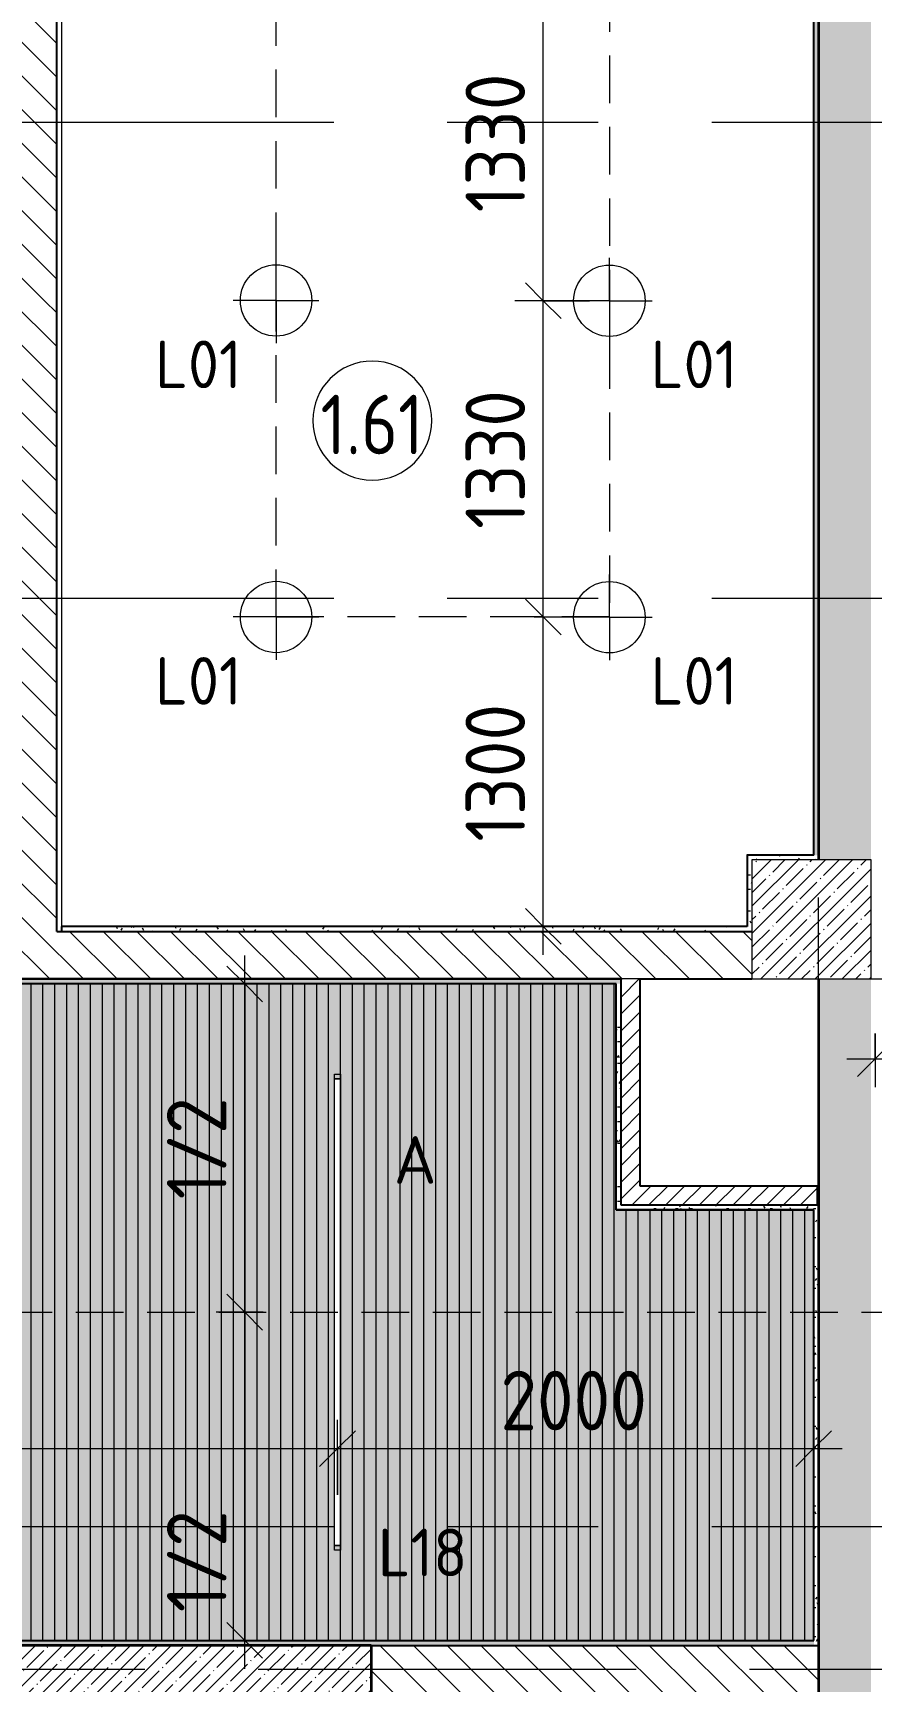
# Model space of a CAD drawing. Header units: millimetres. Extents: x 81425 to 274970, y -8553 to 29000.
# Drawn here: x 117910 to 121430, y 10450 to 17375 of the extents above; entities that cross this region are included whole.
import ezdxf

# ---------------------------------------------------------------- set-up
doc = ezdxf.new("R2010")
doc.units = ezdxf.units.MM
doc.linetypes.add('ADSK_Штрих_ш2 п1', pattern=[300, 200, -100])
doc.linetypes.add('Осевая', pattern=[3175, 635, -476.25, 1587.5, -476.25])
for name, color, linetype, lineweight in [('A-ANNO-DIMS', 7, 'Continuous', 9), ('A-ANNO-DIMS-100', 7, 'Continuous', 9), ('A-ANNO-NOTE', 7, 'Continuous', 9), ('A-AREA-IDEN', 7, 'Continuous', 9), ('A-CLNG-PATT', 7, 'Continuous', 9), ('A-DETL-2', 7, 'ADSK_Штрих_ш2 п1', 9), ('A-WALL', 7, 'Continuous', 9), ('E-LITE-EQPM-IDEN', 7, 'Continuous', 9), ('I-WALL', 7, 'Continuous', 9), ('S-COLS', 7, 'Continuous', 9), ('Оси-2', 7, 'Осевая', 9)]:
    doc.layers.add(name, color=color, linetype=linetype, lineweight=lineweight)
doc.layers.add('A-CLNG-PATT-1', color=7, linetype='Continuous', lineweight=9, transparency=1)
for name, color, linetype, lineweight, true_color in [('A-WALL-1', 7, 'Continuous', 35, 0x3c3c3c), ('A-WALL-2', 7, 'Continuous', 25, 0x3c3c3c), ('A-WALL-FNSH-2', 7, 'Continuous', 13, 0x3c3c3c), ('E-LITE-EQPM-1', 1, 'Continuous', 9, 0xff0000), ('G-ANNO-TEXT-1', 1, 'Continuous', 9, 0xff0000)]:
    doc.layers.add(name, color=color, linetype=linetype, lineweight=lineweight, true_color=true_color)
doc.styles.add('GOST Common', font='GOST_Common.ttf', dxfattribs={"height": 200})
doc.styles.add('GOST Common_1', font='GOST_Common.ttf', dxfattribs={"width": 0.9, "height": 250})
doc.styles.add('ISOCPEUR', font='isocpeur.ttf', dxfattribs={"width": 0.9, "height": 250})
doc.styles.add('ISOCPEUR_1', font='isocpeur.ttf', dxfattribs={"height": 200})
doc.styles.add('ISOCPEUR_2', font='isocpeur.ttf', dxfattribs={"width": 0.9, "height": 200})
doc.dimstyles.new('ISO-2_0_0_9К_Средний_округл2', dxfattribs={"dimscale": 304.8, "dimtxt": 199.196235, "dimasz": 0.492126, "dimexe": 0.393701, "dimexo": 0, "dimgap": 0, "dimtad": 1, "dimdec": 0, "dimrnd": 10, "dimzin": 0, "dimdsep": 46, "dimtxsty": 'ISOCPEUR_2', "dimblk1": 'OBLIQUE', "dimblk2": 'OBLIQUE', "dimsah": 1, "dimcen": 0.09, "dimdle": 0.393701, "dimazin": 0, "dimtfac": 1, "dimtdec": 4, "dimtix": 1, "dimtmove": 0, "dimatfit": 3, "dimfxl": 1, "dimtvp": 1, "dimtolj": 1, "dimtzin": 0, "dimarcsym": 2})
doc.dimstyles.new('ISO-2_5_0_9К_БОЛЬШОЙ_1', dxfattribs={"dimscale": 304.8, "dimtxt": 248.995294, "dimasz": 0.492126, "dimexe": 0.393701, "dimexo": 0.984252, "dimgap": 0, "dimtad": 1, "dimdec": 0, "dimrnd": 10, "dimzin": 0, "dimdsep": 46, "dimtxsty": 'ISOCPEUR', "dimblk1": 'OBLIQUE', "dimblk2": 'OBLIQUE', "dimsah": 1, "dimcen": 0.09, "dimdle": 0.393701, "dimazin": 0, "dimtfac": 1, "dimtdec": 4, "dimtix": 1, "dimtmove": 0, "dimatfit": 3, "dimfxl": 1, "dimtvp": 1, "dimtolj": 1, "dimtzin": 0, "dimarcsym": 2})
doc.dimstyles.new('ISO-2_5_0_9К_БОЛЬШОЙ_2', dxfattribs={"dimscale": 304.8, "dimtxt": 248.995294, "dimasz": 0.492126, "dimexe": 0.393701, "dimexo": 0.984252, "dimgap": 0, "dimtad": 1, "dimdec": 0, "dimrnd": 10, "dimzin": 0, "dimdsep": 46, "dimtxsty": 'ISOCPEUR', "dimblk1": 'OBLIQUE', "dimblk2": 'OBLIQUE', "dimsah": 1, "dimcen": 0.09, "dimdle": 0.393701, "dimazin": 0, "dimtfac": 1, "dimtdec": 4, "dimtix": 1, "dimtmove": 2, "dimatfit": 3, "dimfxl": 1, "dimtvp": 1, "dimtolj": 1, "dimtzin": 0, "dimarcsym": 2})
pattern_1 = [(45, (0, 0), (-57.024626, 57.024626), []), (45, (57.025, 0), (-57.024626, 57.024626), [100.806, -20.161, 3.353, -16.808])]
pattern_2 = [(135, (0, 0), (-70.71068, -70.71068), [])]
pattern_3 = [(45, (0, 0), (-35.35534, 35.35534), [])]
pattern_4 = [(0, (0, 0), (121.92, 30.48), [10.058, -81.382, 10.058, -81.382, -487.68]), (0, (0, 0), (121.92, 30.48), [-182.88, 10.058, -172.822, 10.058, -81.382, -213.36]), (0, (0, 0), (121.92, 30.48), [-457.2, 10.058, -50.902, 10.058, -142.342]), (120, (45.72, 15.24), (-87.356454, 90.345817), [10.058, -81.382, 10.058, -81.382, -487.68]), (120, (45.72, 15.24), (-87.356454, 90.345817), [-182.88, 10.058, -172.822, 10.058, -81.382, -213.36]), (120, (45.72, 15.24), (-87.356454, 90.345817), [-457.2, 10.058, -50.902, 10.058, -142.342]), (240, (60.96, 76.2), (-34.563546, -120.825817), [10.058, -81.382, 10.058, -81.382, -487.68]), (240, (60.96, 76.2), (-34.563546, -120.825817), [-182.88, 10.058, -172.822, 10.058, -81.382, -213.36]), (240, (60.96, 76.2), (-34.563546, -120.825817), [-457.2, 10.058, -50.902, 10.058, -142.342])]

# ---------------------------------------------------------------- blocks, each defined once
blk = doc.blocks.new('BSC_Колонна _Прямоугольная - 500х500-22291386-План расстановки осветительного оборудования 1 этажа в осях 23-33')
at = {"layer": 'S-COLS'}
h = blk.add_hatch(dxfattribs=at)
h.set_pattern_fill('FP_23', color=256, style=0, pattern_type=2)
h.set_pattern_definition([(45, (-121180, -13650), (-57.024626, 57.024626), []), (45, (-121122.975, -13650), (-57.024626, 57.024626), [100.806, -20.161, 3.353, -16.808])])
h.paths.add_polyline_path([(-250, -250), (250, -250), (250, 250), (-250, 250)])
for p, q in [((250, 250), (-250, 250)), ((-250, 250), (-250, -250)), ((250, -250), (250, 250)), ((-250, -250), (250, -250))]:
    blk.add_line(p, q, dxfattribs=at)
blk = doc.blocks.new('Downlight - Strip - 2000 мм-27655400-План расстановки осветительного оборудования 1 этажа в осях 23-33')
at = {"layer": 'E-LITE-EQPM-1'}
for p, q in [((-1000, -231.3), (-1000, -205.9)), ((-1000, -205.9), (-980.9, -205.9)), ((-980.9, -231.3), (-980.9, -205.9)), ((-980.9, -205.9), (981, -205.9)), ((-980.9, -205.9), (-980.9, -231.3)), ((-980.9, -231.3), (-980.9, -205.9)), ((-980.9, -205.9), (981, -205.9)), ((981, -205.9), (981, -231.3)), ((981, -231.3), (981, -205.9)), ((981, -205.9), (1000, -205.9)), ((981, -205.9), (981, -231.3)), ((1000, -205.9), (1000, -231.3)), ((-980.9, -231.3), (-1000, -231.3)), ((981, -231.3), (-980.9, -231.3)), ((981, -231.3), (-980.9, -231.3)), ((1000, -231.3), (981, -231.3))]:
    blk.add_line(p, q, dxfattribs=at)
blk = doc.blocks.new('DIMBLOCK63-План расстановки осветительного оборудования 1 этажа в осях 23-33')
at = {"layer": 'A-ANNO-DIMS-100', "lineweight": 20}
for p, q in [((120053.4, 14921), (119978.4, 14996)), ((120053.4, 14921), (120128.4, 14846)), ((120053.4, 13621), (119978.4, 13696)), ((120053.4, 13621), (120128.4, 13546))]:
    blk.add_line(p, q, dxfattribs=at)
at = {"layer": 'A-ANNO-DIMS-100'}
for p, q in [((120015.6, 14921), (120173.4, 14921)), ((120053.4, 14921), (120015.6, 14921)), ((120053.4, 13501), (120053.4, 14921)), ((120247.3, 13621), (119933.4, 13621)), ((120053.4, 13621), (120247.3, 13621))]:
    blk.add_line(p, q, dxfattribs=at)
at = {"layer": 'A-ANNO-DIMS-100', "color": 0, "insert": (119726.8, 13976.5), "char_height": 250, "width": 706.764, "attachment_point": 1, "rotation": 90, "line_spacing_factor": 1.149209, "style": 'ISOCPEUR'}
blk.add_mtext('1300', dxfattribs=at)
blk = doc.blocks.new('_Oblique')
at = {"color": 0, "linetype": 'ByBlock', "lineweight": -2}
blk.add_line((-0.5, -0.5), (0.5, 0.5), dxfattribs=at)
blk = doc.blocks.new('DIMBLOCK64-План расстановки осветительного оборудования 1 этажа в осях 23-33')
at = {"layer": 'A-ANNO-DIMS-100', "lineweight": 20}
for p, q in [((120053.4, 16250), (119978.4, 16325)), ((120053.4, 16250), (120128.4, 16175)), ((120053.4, 14921), (119978.4, 14996)), ((120053.4, 14921), (120128.4, 14846))]:
    blk.add_line(p, q, dxfattribs=at)
at = {"layer": 'A-ANNO-DIMS-100'}
for p, q in [((120247.3, 16250), (119933.4, 16250)), ((120053.4, 14921), (120053.4, 16250)), ((120053.4, 16250), (120247.3, 16250)), ((120015.6, 14921), (120173.4, 14921)), ((120053.4, 14921), (120015.6, 14921))]:
    blk.add_line(p, q, dxfattribs=at)
at = {"layer": 'A-ANNO-DIMS-100', "color": 0, "insert": (119726.8, 15291), "char_height": 250, "width": 706.764, "attachment_point": 1, "rotation": 90, "line_spacing_factor": 1.149209, "style": 'ISOCPEUR'}
blk.add_mtext('1330', dxfattribs=at)
blk = doc.blocks.new('DIMBLOCK65-План расстановки осветительного оборудования 1 этажа в осях 23-33')
at = {"layer": 'A-ANNO-DIMS-100'}
for p, q in [((120053.4, 16250), (120053.4, 17701)), ((120030.5, 17581), (120173.4, 17581)), ((120053.4, 17581), (120030.5, 17581)), ((120247.3, 16250), (119933.4, 16250)), ((120053.4, 16250), (120247.3, 16250))]:
    blk.add_line(p, q, dxfattribs=at)
at = {"layer": 'A-ANNO-DIMS-100', "lineweight": 20}
for p, q in [((120053.4, 17581), (119978.4, 17656)), ((120053.4, 17581), (120128.4, 17506)), ((120053.4, 16250), (119978.4, 16325)), ((120053.4, 16250), (120128.4, 16175))]:
    blk.add_line(p, q, dxfattribs=at)
at = {"layer": 'A-ANNO-DIMS-100', "color": 0, "insert": (119726.8, 16621), "char_height": 250, "width": 706.764, "attachment_point": 1, "rotation": 90, "line_spacing_factor": 1.149209, "style": 'ISOCPEUR'}
blk.add_mtext('1330', dxfattribs=at)
blk = doc.blocks.new('Марка_Помещения - Номер-25198446-План расстановки осветительного оборудования 1 этажа в осях 23-33')
at = {"layer": 'A-AREA-IDEN'}
for start, end in [(360, 180), (180, 360)]:
    blk.add_arc((0, 0), 2.5, start, end, dxfattribs=at)
blk = doc.blocks.new('DIMBLOCK143-План расстановки осветительного оборудования 1 этажа в осях 23-33')
at = {"layer": 'A-ANNO-DIMS-100', "lineweight": 20}
for p, q in [((118799.3, 12000), (118724.3, 12075)), ((118799.3, 12000), (118874.3, 11925)), ((118799.3, 10621), (118724.3, 10696)), ((118799.3, 10621), (118874.3, 10546))]:
    blk.add_line(p, q, dxfattribs=at)
at = {"layer": 'A-ANNO-DIMS-100'}
for p, q in [((118876.3, 12000), (118679.3, 12000)), ((118799.3, 10501), (118799.3, 12000)), ((118799.3, 12000), (118876.3, 12000)), ((118993.2, 10621), (118679.3, 10621)), ((118799.3, 10621), (118993.2, 10621))]:
    blk.add_line(p, q, dxfattribs=at)
at = {"layer": 'A-ANNO-DIMS-100', "color": 0, "insert": (118472.7, 10739), "char_height": 250, "width": 517.144, "attachment_point": 1, "rotation": 90, "line_spacing_factor": 1.149209, "style": 'ISOCPEUR'}
blk.add_mtext('1/2', dxfattribs=at)
blk = doc.blocks.new('DIMBLOCK144-План расстановки осветительного оборудования 1 этажа в осях 23-33')
at = {"layer": 'A-ANNO-DIMS-100', "lineweight": 20}
for p, q in [((118799.3, 13379), (118724.3, 13454)), ((118799.3, 13379), (118874.3, 13304)), ((118799.3, 12000), (118724.3, 12075)), ((118799.3, 12000), (118874.3, 11925))]:
    blk.add_line(p, q, dxfattribs=at)
at = {"layer": 'A-ANNO-DIMS-100'}
for p, q in [((118799.3, 12000), (118799.3, 13499)), ((118993.2, 13379), (118679.3, 13379)), ((118799.3, 13379), (118993.2, 13379)), ((118876.3, 12000), (118679.3, 12000)), ((118799.3, 12000), (118876.3, 12000))]:
    blk.add_line(p, q, dxfattribs=at)
at = {"layer": 'A-ANNO-DIMS-100', "color": 0, "insert": (118472.7, 12474), "char_height": 250, "width": 517.144, "attachment_point": 1, "rotation": 90, "line_spacing_factor": 1.149209, "style": 'ISOCPEUR'}
blk.add_mtext('1/2', dxfattribs=at)
blk = doc.blocks.new('DIMBLOCK150-План расстановки осветительного оборудования 1 этажа в осях 23-33')
at = {"layer": 'A-ANNO-DIMS-100'}
for p, q in [((115689, 11232.9), (115689, 11546.9)), ((119189, 11232.9), (119189, 11546.9)), ((115689, 11426.9), (119189, 11426.9)), ((115689, 11426.9), (115689, 11232.9)), ((119189, 11426.9), (119189, 11232.9))]:
    blk.add_line(p, q, dxfattribs=at)
at = {"layer": 'A-ANNO-DIMS-100', "lineweight": 20}
for p, q in [((115689, 11426.9), (115764, 11501.9)), ((119189, 11426.9), (119264, 11501.9)), ((115689, 11426.9), (115614, 11351.9)), ((119189, 11426.9), (119114, 11351.9))]:
    blk.add_line(p, q, dxfattribs=at)
at = {"layer": 'A-ANNO-DIMS-100', "color": 0, "insert": (117123, 11753.5), "char_height": 250, "width": 758.478, "attachment_point": 1, "line_spacing_factor": 1.149209, "style": 'ISOCPEUR'}
blk.add_mtext('3500', dxfattribs=at)
blk = doc.blocks.new('DIMBLOCK151-План расстановки осветительного оборудования 1 этажа в осях 23-33')
at = {"layer": 'A-ANNO-DIMS-100'}
for p, q in [((119189, 11232.9), (119189, 11546.9)), ((121189, 11232.9), (121189, 11546.9)), ((119189, 11426.9), (121309, 11426.9)), ((119189, 11426.9), (119189, 11232.9)), ((121189, 11426.9), (121189, 11232.9))]:
    blk.add_line(p, q, dxfattribs=at)
at = {"layer": 'A-ANNO-DIMS-100', "lineweight": 20}
for p, q in [((119189, 11426.9), (119264, 11501.9)), ((121189, 11426.9), (121264, 11501.9)), ((119189, 11426.9), (119114, 11351.9)), ((121189, 11426.9), (121114, 11351.9))]:
    blk.add_line(p, q, dxfattribs=at)
at = {"layer": 'A-ANNO-DIMS-100', "color": 0, "insert": (119873, 11753.5), "char_height": 250, "width": 758.478, "attachment_point": 1, "line_spacing_factor": 1.149209, "style": 'ISOCPEUR'}
blk.add_mtext('2000', dxfattribs=at)
blk = doc.blocks.new('DIMBLOCK155-План расстановки осветительного оборудования 1 этажа в осях 23-33')
at = {"layer": 'A-ANNO-DIMS-100'}
for p, q in [((121448, 13170.9), (121448, 12944.8)), ((121448, 13064.8), (121448, 13170.9)), ((122198, 13170.9), (122198, 12944.8)), ((122198, 13064.8), (122198, 13170.9)), ((121328, 13064.8), (122198, 13064.8))]:
    blk.add_line(p, q, dxfattribs=at)
at = {"layer": 'A-ANNO-DIMS-100', "lineweight": 20}
for p, q in [((121448, 13064.8), (121523, 13139.8)), ((122198, 13064.8), (122273, 13139.8)), ((121448, 13064.8), (121373, 12989.8)), ((122198, 13064.8), (122123, 12989.8))]:
    blk.add_line(p, q, dxfattribs=at)
at = {"layer": 'A-ANNO-DIMS-100', "color": 0, "insert": (121633.4, 13326.1), "char_height": 200, "width": 455.087, "attachment_point": 1, "line_spacing_factor": 1.149209, "style": 'ISOCPEUR_2'}
blk.add_mtext('750', dxfattribs=at)

msp = doc.modelspace()

# ---------------------------------------------------------------- hatches: boundary and pattern name
at = {"layer": 'A-CLNG-PATT'}
h = msp.add_hatch(dxfattribs=at)
h.set_pattern_fill('FP_62', color=256, style=0, pattern_type=2)
h.set_pattern_definition([(270, (98801.686, 2746.686), (50, 3e-15), [])])
h.paths.add_polyline_path([(108676.3, 10620), (121190, 10621), (121189, 12430), (120360, 12430), (120359, 13380), (98720, 13380), (98720, 11340), (100829, 11340), (100830, 10620), (108467.7, 10620)])
h.paths.add_polyline_path([(119201.7, 11019.1), (119176.3, 11019.1), (119176.3, 12981), (119201.7, 12981), (119201.7, 12322.7)])
h.paths.add_polyline_path([(115701.7, 11019.1), (115676.3, 11019.1), (115676.3, 12981), (115701.7, 12981), (115701.7, 11998.3)])
h.paths.add_polyline_path([(112176.3, 11019.1), (112176.3, 12981), (112201.7, 12981), (112201.7, 11019.1)])
h.paths.add_polyline_path([(108676.3, 11019.1), (108676.3, 12981), (108701.7, 12981), (108701.7, 11019.1)])
h.paths.add_polyline_path([(105176.3, 11019.1), (105176.3, 12981), (105201.7, 12981), (105201.7, 11019.1)])
h.paths.add_polyline_path([(101676.3, 11019.1), (101676.3, 12981), (101701.7, 12981), (101701.7, 11019.1)])
at = {"layer": 'A-CLNG-PATT-1'}
h = msp.add_hatch(color=256, dxfattribs=at)
h.paths.add_polyline_path([(112462, 10620), (121190, 10621), (121189, 12430), (120360, 12430), (120359, 13380), (98720, 13380), (98720, 11340), (100829, 11340), (100830, 10620), (112201.7, 10620)])
h.paths.add_polyline_path([(119201.7, 11019.1), (119176.3, 11019.1), (119176.3, 12981), (119201.7, 12981), (119201.7, 11340)])
h.paths.add_polyline_path([(115701.7, 11019.1), (115676.3, 11019.1), (115676.3, 12981), (115701.7, 12981), (115701.7, 11340)])
h.paths.add_polyline_path([(112201.7, 11019.1), (112176.3, 11019.1), (112176.3, 12981), (112201.7, 12981), (112201.7, 11181.3)])
h.paths.add_polyline_path([(108676.3, 11019.1), (108676.3, 12981), (108701.7, 12981), (108701.7, 11019.1)])
h.paths.add_polyline_path([(105176.3, 11019.1), (105176.3, 12981), (105201.7, 12981), (105201.7, 11019.1)])
h.paths.add_polyline_path([(101676.3, 11019.1), (101676.3, 12981), (101701.7, 12981), (101701.7, 11019.1)])
at = {"layer": 'I-WALL'}
h = msp.add_hatch(dxfattribs=at)
h.set_pattern_fill('FP_3', color=256, style=0, pattern_type=2)
h.set_pattern_definition(pattern_2)
h.paths.add_polyline_path([(117810, 16450), (118010, 16450), (118010, 19100), (117810, 19100), (117810, 16520)])
h = msp.add_hatch(dxfattribs=at)
h.set_pattern_fill('FP_38', color=256, style=0, pattern_type=2)
h.set_pattern_definition(pattern_4)
h.paths.add_polyline_path([(121190, 13920), (121210, 13920), (121210, 18600), (121190, 18600), (121190, 13933)])
h = msp.add_hatch(dxfattribs=at)
h.set_pattern_fill('FP_1', color=256, style=0, pattern_type=2)
h.set_pattern_definition(pattern_1)
h.paths.add_polyline_path([(121430, 10380), (121430, 13400), (121210, 13400), (121210, 10380)])
h.paths.add_polyline_path([(121222, 13900), (121430, 13900), (121430, 18600), (121210, 18600), (121210, 13900)])
h = msp.add_hatch(dxfattribs=at)
h.set_pattern_fill('FP_3', color=256, style=0, pattern_type=2)
h.set_pattern_definition(pattern_2)
h.paths.add_polyline_path([(118010, 16250), (118010, 16450), (115600.4, 16450), (115600.4, 16250), (117810, 16250)])
h = msp.add_hatch(dxfattribs=at)
h.set_pattern_fill('FP_3', color=256, style=0, pattern_type=2)
h.set_pattern_definition(pattern_2)
h.paths.add_polyline_path([(118010, 13600), (118010, 16250), (117810, 16250), (117810, 13600)])
h = msp.add_hatch(dxfattribs=at)
h.set_pattern_fill('FP_38', color=256, style=0, pattern_type=2)
h.set_pattern_definition(pattern_4)
h.paths.add_polyline_path([(120930, 13620), (120930, 13920), (120910, 13920), (120910, 13620)])
h = msp.add_hatch(dxfattribs=at)
h.set_pattern_fill('FP_38', color=256, style=0, pattern_type=2)
h.set_pattern_definition(pattern_4)
h.paths.add_polyline_path([(120930, 13900), (121210, 13900), (121210, 13920), (120930, 13920)])
h = msp.add_hatch(dxfattribs=at)
h.set_pattern_fill('FP_3', color=256, style=0, pattern_type=2)
h.set_pattern_definition(pattern_2)
h.paths.add_polyline_path([(120930, 13400), (120930, 13600), (116100, 13600), (116100, 13400), (120460, 13400)])
h = msp.add_hatch(dxfattribs=at)
h.set_pattern_fill('FP_38', color=256, style=0, pattern_type=2)
h.set_pattern_definition(pattern_4)
h.paths.add_polyline_path([(120930, 13600), (120930, 13620), (118030, 13620), (118030, 13600), (120450.8, 13600)])
h = msp.add_hatch(dxfattribs=at)
h.set_pattern_fill('FP_38', color=256, style=0, pattern_type=2)
h.set_pattern_definition(pattern_4)
h.paths.add_polyline_path([(120380, 13380), (120380, 13400), (115599, 13400), (115600, 13380), (120360, 13380)])
h = msp.add_hatch(dxfattribs=at)
h.set_pattern_fill('FP_38', color=256, style=0, pattern_type=2)
h.set_pattern_definition(pattern_4)
h.paths.add_polyline_path([(120360, 12430), (120380, 12430), (120380, 13380), (120360, 13379)])
h = msp.add_hatch(dxfattribs=at)
h.set_pattern_fill('FP_2', color=256, style=0, pattern_type=2)
h.set_pattern_definition(pattern_3)
h.paths.add_polyline_path([(120380, 12450), (120460, 12450), (120460, 13400), (120380, 13400)])
h = msp.add_hatch(dxfattribs=at)
h.set_pattern_fill('FP_2', color=256, style=0, pattern_type=2)
h.set_pattern_definition(pattern_3)
h.paths.add_polyline_path([(121205, 12450), (121205, 12530), (120460, 12530), (120460, 12450)])
h = msp.add_hatch(dxfattribs=at)
h.set_pattern_fill('FP_38', color=256, style=0, pattern_type=2)
h.set_pattern_definition(pattern_4)
h.paths.add_polyline_path([(121190, 12430), (121210, 12430), (121210, 12450), (120380, 12450), (120380, 12430), (121189, 12430)])
h = msp.add_hatch(dxfattribs=at)
h.set_pattern_fill('FP_38', color=256, style=0, pattern_type=2)
h.set_pattern_definition(pattern_4)
h.paths.add_polyline_path([(121190, 10600), (121210, 10600), (121210, 12430), (121190, 12430), (121190, 10620)])
h = msp.add_hatch(dxfattribs=at)
h.set_pattern_fill('FP_38', color=256, style=0, pattern_type=2)
h.set_pattern_definition(pattern_4)
h.paths.add_polyline_path([(121190, 10600), (121190, 10620), (100809, 10620), (100809, 10600), (120450.8, 10600)])
h = msp.add_hatch(dxfattribs=at)
h.set_pattern_fill('FP_3', color=256, style=0, pattern_type=2)
h.set_pattern_definition(pattern_2)
h.paths.add_polyline_path([(121210, 10400), (121210, 10600), (119330, 10600), (119330, 10400), (120450.8, 10400)])
h.paths.add_polyline_path([(111130.6, 10400), (111930, 10400), (111930, 10600), (107350, 10600), (107350, 10400), (110150, 10400)])
h = msp.add_hatch(dxfattribs=at)
h.set_pattern_fill('FP_1', color=256, style=0, pattern_type=2)
h.set_pattern_definition(pattern_1)
h.paths.add_polyline_path([(119330, 10380), (119330, 10600), (111930, 10600), (111930, 10380), (119119.3, 10380)])

# ---------------------------------------------------------------- linework, layer by layer
at = {"layer": 'A-ANNO-NOTE'}
for p, q in [((118931, 16251), (118931, 16431)), ((120331, 16250), (120331, 16430)), ((118931, 16251), (118751, 16251)), ((118931, 16251), (118931, 16071)), ((118931, 16251), (119111, 16251)), ((120331, 16250), (120151, 16250)), ((120331, 16250), (120331, 16070)), ((120331, 16250), (120511, 16250)), ((118931, 14921), (118931, 15101)), ((120331, 14920), (120331, 15100)), ((118931, 14921), (118751, 14921)), ((118931, 14921), (118931, 14741)), ((118931, 14921), (119111, 14921)), ((120331, 14920), (120151, 14920)), ((120331, 14920), (120331, 14740)), ((120331, 14920), (120511, 14920))]:
    msp.add_line(p, q, dxfattribs=at)
for centre in [(118931, 16251), (120331, 16250), (118931, 14921), (120331, 14920)]:
    msp.add_circle(centre, 150, dxfattribs=at)
at = {"layer": 'A-DETL-2'}
for p, q in [((118931, 14921), (118931, 17580)), ((120331, 17580), (120331, 14921)), ((120331, 14921), (118931, 14921)), ((100690, 12000), (124794, 12000))]:
    msp.add_line(p, q, dxfattribs=at)
at = {"layer": 'A-WALL'}
msp.add_line((120460, 13400), (120380, 13400), dxfattribs=at)
at = {"layer": 'A-WALL-1'}
for p, q in [((121210, 18600), (121210, 13900)), ((121210, 13400), (121210, 10380)), ((119330, 10600), (111930, 10600)), ((119330, 10600), (119330, 10380))]:
    msp.add_line(p, q, dxfattribs=at)
at = {"layer": 'A-WALL-2'}
for p, q in [((118010, 13600), (118010, 18900)), ((121190, 13920), (121190, 18580)), ((121210, 13900), (121210, 18600)), ((120910, 13920), (120910, 13620)), ((121190, 13920), (120910, 13920)), ((118010, 13600), (120930, 13600)), ((118030, 13620), (118030, 13600)), ((120910, 13620), (118030, 13620)), ((120380, 13400), (115600, 13400)), ((120360, 13380), (115600, 13380)), ((116100, 13400), (120380, 13400)), ((120360, 12430), (120360, 13380)), ((120380, 12450), (120380, 13400)), ((120460, 13400), (120930, 13400)), ((120460, 12530), (120460, 13400)), ((121205, 12530), (120460, 12530)), ((121205, 12450), (121205, 12530)), ((121190, 12430), (120360, 12430)), ((121210, 12450), (120380, 12450)), ((121190, 10620), (121190, 12430)), ((121210, 10600), (121210, 12450)), ((100829, 10620), (121190, 10620)), ((101610, 10600), (121210, 10600))]:
    msp.add_line(p, q, dxfattribs=at)
at = {"layer": 'A-WALL-FNSH-2'}
for p, q in [((118030, 18880), (118030, 13620)), ((118031, 13621), (118031, 18879)), ((121189, 18579), (121189, 13921)), ((121189, 13921), (120909, 13921)), ((120909, 13921), (120909, 13621)), ((120909, 13621), (118031, 13621)), ((115599, 13379), (120360, 13379)), ((120359, 13380), (120359, 12429)), ((120359, 12429), (121189, 12429)), ((121189, 12429), (121189, 10621)), ((121189, 10621), (100830, 10621))]:
    msp.add_line(p, q, dxfattribs=at)
at = {"layer": 'Оси-2'}
for p, q in [((121210, 406.8), (121210, 19415.1)), ((84724.5, 17000), (122788, 17000)), ((84724.5, 15000), (122188, 15000)), ((84724.5, 13400), (122188, 13400)), ((84724.5, 11100), (122788, 11100)), ((85994.5, 10500), (122788, 10500))]:
    msp.add_line(p, q, dxfattribs=at)

# ---------------------------------------------------------------- block references
at = {"layer": 'A-AREA-IDEN', "xscale": 99.99999999999993, "yscale": 99.99999999999993, "zscale": 99.99999999999993}
msp.add_blockref('Марка_Помещения - Номер-25198446-План расстановки осветительного оборудования 1 этажа в осях 23-33', (119335.3, 15746.2), dxfattribs=at)
at = {"layer": 'E-LITE-EQPM-1', "rotation": 89.9999999999999}
msp.add_blockref('Downlight - Strip - 2000 мм-27655400-План расстановки осветительного оборудования 1 этажа в осях 23-33', (118970.4, 12000), dxfattribs=at)
at = {"layer": 'S-COLS'}
msp.add_blockref('BSC_Колонна _Прямоугольная - 500х500-22291386-План расстановки осветительного оборудования 1 этажа в осях 23-33', (121180, 13650), dxfattribs=at)

# ---------------------------------------------------------------- texts
at = {"layer": 'A-AREA-IDEN', "insert": (119117.2, 15854.8), "char_height": 250, "width": 548.354, "attachment_point": 1, "style": 'GOST Common_1'}
msp.add_mtext('1.61', dxfattribs=at)
at = {"layer": 'E-LITE-EQPM-IDEN', "char_height": 200, "width": 472.996, "attachment_point": 1, "style": 'GOST Common'}
for s, insert in [('L01', (118423.5, 16082.5)), ('L01', (120505.2, 16082.5)), ('L01', (118423.5, 14752.5)), ('L01', (120505.2, 14752.5)), ('L18', (119358, 11090.3))]:
    msp.add_mtext(s, dxfattribs=dict(at, insert=insert))
at = {"layer": 'G-ANNO-TEXT-1', "insert": (119425.2, 12739.7), "char_height": 200, "width": 224.472, "attachment_point": 1, "style": 'ISOCPEUR_1'}
msp.add_mtext('\\fISOCPEUR|b0|i0|c204|p34|;А', dxfattribs=at)

# ---------------------------------------------------------------- dimensions: what is measured, and where the dimension line sits
at = {"layer": 'A-ANNO-DIMS'}
for base, p1, p2, override, picture, middle in [((120053.4, 17581), (119947.3, 16250), (119730.5, 17581), {"dimpost": '<>', "dimfxl": 1348.534756}, 'DIMBLOCK65-План расстановки осветительного оборудования 1 этажа в осях 23-33', (119928.4, 16915.5)), ((120053.4, 16250), (119715.6, 14921), (119947.3, 16250), {"dimpost": '<>', "dimfxl": 1349.044337}, 'DIMBLOCK64-План расстановки осветительного оборудования 1 этажа в осях 23-33', (119928.4, 15585.5)), ((120053.4, 14921), (119947.3, 13621), (119715.6, 14921), {"dimpost": '<>', "dimfxl": 1320.484616}, 'DIMBLOCK63-План расстановки осветительного оборудования 1 этажа в осях 23-33', (119928.4, 14271))]:
    dim = msp.add_linear_dim(base=base, p1=p1, p2=p2, angle=90, dimstyle='ISO-2_5_0_9К_БОЛЬШОЙ_1', override=override, dxfattribs=at)
    dim.commit()
    dim.dimension.update_dxf_attribs({"geometry": picture, "text_midpoint": middle})
dim = msp.add_linear_dim(base=(118799.3, 13379), p1=(119176.3, 12000), p2=(118693.2, 13379), angle=90, text='1/2', dimstyle='ISO-2_5_0_9К_БОЛЬШОЙ_1', override={"dimpost": '<>', "dimfxl": 1461.170223}, dxfattribs=at)
dim.commit()
dim.dimension.update_dxf_attribs({"geometry": 'DIMBLOCK144-План расстановки осветительного оборудования 1 этажа в осях 23-33', "text_midpoint": (118674.3, 12689.5)})
for base, p1, p2, dimstyle, override, picture, middle in [((122198, 13064.8), (121448, 13170.9), (122198, 13170.9), 'ISO-2_0_0_9К_Средний_округл2', {"dimpost": '<>', "dimfxl": 750}, 'DIMBLOCK155-План расстановки осветительного оборудования 1 этажа в осях 23-33', (121823, 13164.8)), ((119189, 11426.9), (115689, 11532.9), (119189, 11532.9), 'ISO-2_5_0_9К_БОЛЬШОЙ_1', {"dimpost": '<>', "dimfxl": 3500}, 'DIMBLOCK150-План расстановки осветительного оборудования 1 этажа в осях 23-33', (117439, 11551.9)), ((121189, 11426.9), (119189, 11532.9), (121189, 11532.9), 'ISO-2_5_0_9К_БОЛЬШОЙ_1', {"dimpost": '<>', "dimfxl": 2000}, 'DIMBLOCK151-План расстановки осветительного оборудования 1 этажа в осях 23-33', (120189, 11551.9))]:
    dim = msp.add_linear_dim(base=base, p1=p1, p2=p2, dimstyle=dimstyle, override=override, dxfattribs=at)
    dim.commit()
    dim.dimension.update_dxf_attribs({"geometry": picture, "text_midpoint": middle})
dim = msp.add_linear_dim(base=(118799.3, 12000), p1=(118693.2, 10621), p2=(119176.3, 12000), angle=90, text='1/2', dimstyle='ISO-2_5_0_9К_БОЛЬШОЙ_2', override={"dimpost": '<>', "dimfxl": 1461.170223}, dxfattribs=at)
dim.commit()
dim.dimension.update_dxf_attribs({"geometry": 'DIMBLOCK143-План расстановки осветительного оборудования 1 этажа в осях 23-33', "text_midpoint": (118639.3, 10997.6), "dimtype": 160, "text_rotation": 90})

doc.saveas('drawing.dxf')
